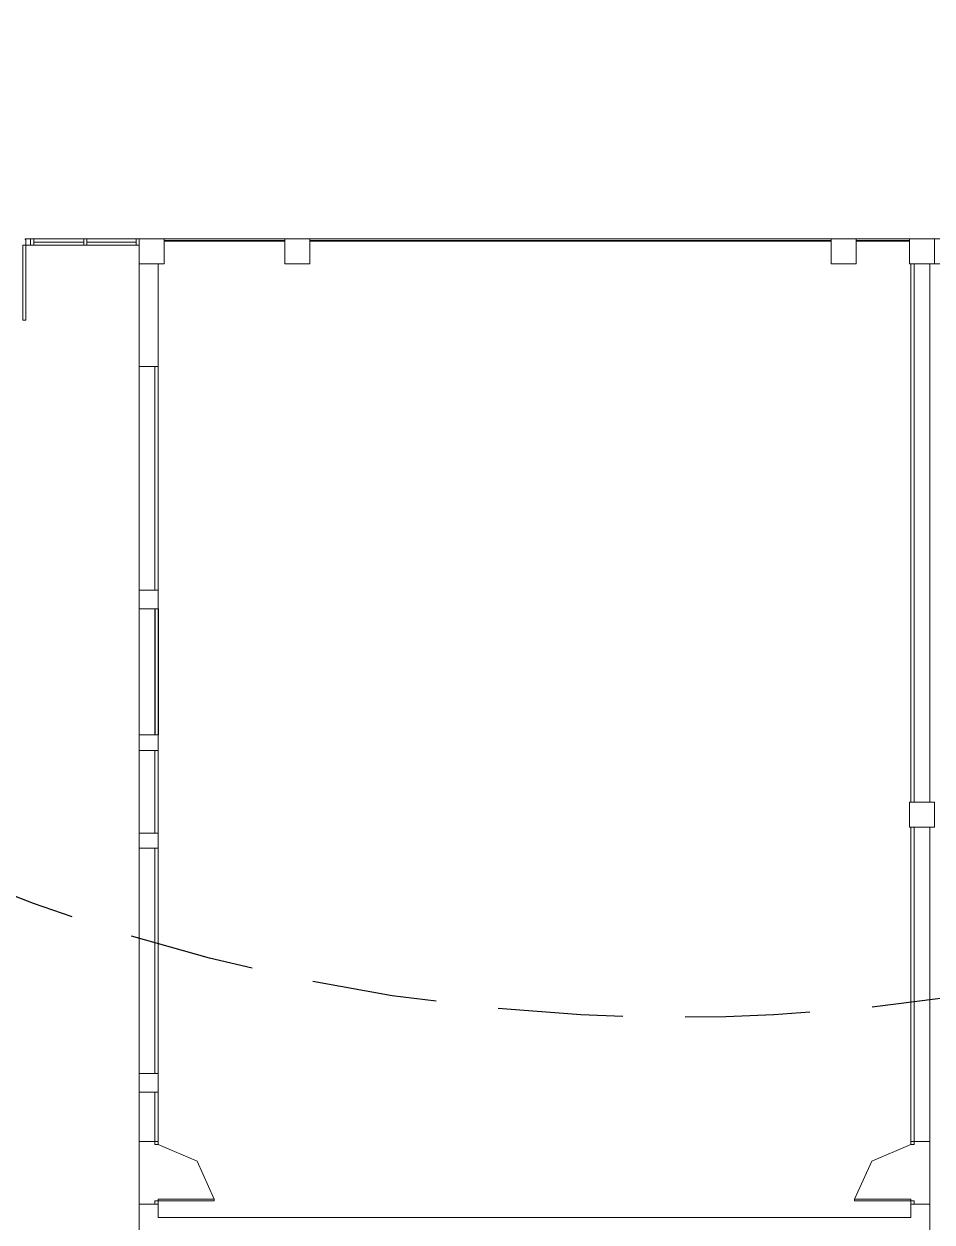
# Model space of a CAD drawing. Header units: millimetres. Extents: x 373 to 563, y 791 to 885.
# Drawn here: x 453.16 to 467.71, y 822.05 to 841.24 of the extents above; entities that cross this region are included whole.
import ezdxf

# ---------------------------------------------------------------- set-up
doc = ezdxf.new("R2010")
doc.units = ezdxf.units.MM
doc.linetypes.add('JIS_02_2.0', pattern=[3, 2, -1])
doc.layers.add('wireless', color=1, linetype='Continuous')

msp = doc.modelspace()

# ---------------------------------------------------------------- linework, layer by layer
for p, q in [((455.256, 831.87), (455.256, 829.853)), ((455.306, 831.87), (455.306, 829.853))]:
    msp.add_line(p, q)
at = {"color": 7, "lineweight": 0}
for points in [[(453.189, 837.694), (453.139, 837.694), (453.139, 836.491), (453.189, 836.491), (453.189, 837.694), (453.189, 837.694)], [(453.176, 837.782), (453.176, 837.794)], [(453.176, 837.782), (453.176, 837.794)], [(453.176, 837.794), (453.264, 837.794)], [(453.189, 837.782), (453.176, 837.782)], [(453.189, 837.782), (453.176, 837.782)], [(453.189, 837.694), (453.189, 837.782)], [(453.189, 837.694), (453.189, 837.782)], [(453.264, 837.694), (453.189, 837.694)], [(453.264, 837.694), (453.189, 837.694)], [(453.264, 837.794), (455.005, 837.794)], [(453.264, 837.794), (453.264, 837.694)], [(453.264, 837.794), (453.264, 837.694)], [(453.264, 837.694), (455.005, 837.694)], [(453.314, 837.794), (453.314, 837.694)], [(453.314, 837.744), (454.116, 837.744)], [(454.116, 837.794), (454.116, 837.694)], [(454.166, 837.794), (454.166, 837.694)], [(454.166, 837.744), (454.955, 837.744)], [(454.955, 837.794), (454.955, 837.694)], [(455.306, 815.5), (455.005, 815.5), (455.005, 837.794)], [(455.005, 837.393), (455.406, 837.393), (455.406, 837.794), (455.005, 837.794), (455.005, 837.393), (455.005, 837.393)], [(455.406, 837.794), (457.335, 837.794)], [(455.406, 837.769), (457.335, 837.769)], [(455.406, 837.756), (457.335, 837.756)], [(457.335, 837.393), (457.735, 837.393), (457.735, 837.794), (457.335, 837.794), (457.335, 837.393), (457.335, 837.393)], [(457.735, 837.794), (466.09, 837.794)], [(457.735, 837.769), (466.09, 837.769)], [(457.735, 837.756), (466.09, 837.756)], [(466.09, 837.393), (466.49, 837.393), (466.49, 837.794), (466.09, 837.794), (466.09, 837.393), (466.09, 837.393)], [(470.31, 837.794), (466.49, 837.794)], [(467.342, 837.769), (466.49, 837.769)], [(467.342, 837.756), (466.49, 837.756)], [(467.342, 837.393), (467.743, 837.393), (467.743, 837.794), (467.342, 837.794), (467.342, 837.393), (467.342, 837.393)], [(455.306, 831.87), (455.306, 837.393)], [(457.723, 837.393), (457.735, 837.393)], [(467.367, 837.393), (467.367, 828.776)], [(467.417, 837.393), (467.417, 828.776)], [(467.668, 837.393), (470.31, 837.393)], [(467.668, 837.393), (467.668, 828.776)], [(455.005, 835.753), (455.306, 835.753)], [(455.256, 832.17), (455.256, 835.753)], [(455.005, 832.17), (455.306, 832.17)], [(455.005, 831.87), (455.306, 831.87)], [(455.005, 829.853), (455.306, 829.853)], [(455.306, 823.34), (455.306, 829.853)], [(455.005, 829.603), (455.306, 829.603)], [(455.256, 828.275), (455.256, 829.603)], [(467.342, 828.375), (467.743, 828.375), (467.743, 828.776), (467.342, 828.776), (467.342, 828.375), (467.342, 828.375)], [(455.005, 828.275), (455.306, 828.275)], [(467.367, 828.375), (467.367, 823.34)], [(467.367, 828.375), (467.417, 828.375)], [(467.417, 828.375), (467.417, 823.34)], [(467.668, 828.375), (467.668, 820.76)], [(455.005, 828.037), (455.306, 828.037)], [(455.256, 824.43), (455.256, 828.037)], [(455.005, 824.43), (455.306, 824.43)], [(455.005, 824.129), (455.306, 824.129)], [(455.256, 823.34), (455.256, 824.129)], [(455.005, 823.34), (455.306, 823.34)], [(455.256, 823.29), (455.306, 823.29), (455.306, 823.34), (455.256, 823.34), (455.256, 823.29), (455.256, 823.29)], [(456.207, 822.414), (455.932, 823.027), (455.306, 823.29)], [(467.367, 823.29), (466.741, 823.027), (466.465, 822.414)], [(467.367, 823.34), (467.668, 823.34)], [(467.367, 823.29), (467.417, 823.29), (467.417, 823.34), (467.367, 823.34), (467.367, 823.29), (467.367, 823.29)], [(455.005, 822.338), (455.306, 822.338)], [(455.256, 822.338), (455.306, 822.338), (455.306, 822.388), (455.256, 822.388), (455.256, 822.338), (455.256, 822.338)], [(455.306, 822.388), (456.207, 822.388), (456.207, 822.414), (455.306, 822.414), (455.306, 822.388), (455.306, 822.388)], [(455.306, 822.125), (455.306, 822.338)], [(466.465, 822.388), (467.367, 822.388), (467.367, 822.414), (466.465, 822.414), (466.465, 822.388), (466.465, 822.388)], [(467.367, 822.338), (467.417, 822.338), (467.417, 822.388), (467.367, 822.388), (467.367, 822.338), (467.367, 822.338)], [(467.367, 822.338), (467.367, 822.125)], [(467.367, 822.338), (467.668, 822.338)], [(467.367, 822.125), (455.306, 822.125)], [(467.367, 822.276), (467.367, 822.176)]]:
    msp.add_lwpolyline(points, dxfattribs=at)
at = {"layer": 'wireless', "linetype": 'JIS_02_2.0'}
for centre in [(463.625, 855.329), (455.005, 826.594)]:
    msp.add_circle(centre, 30, dxfattribs=at)

doc.saveas('drawing.dxf')
